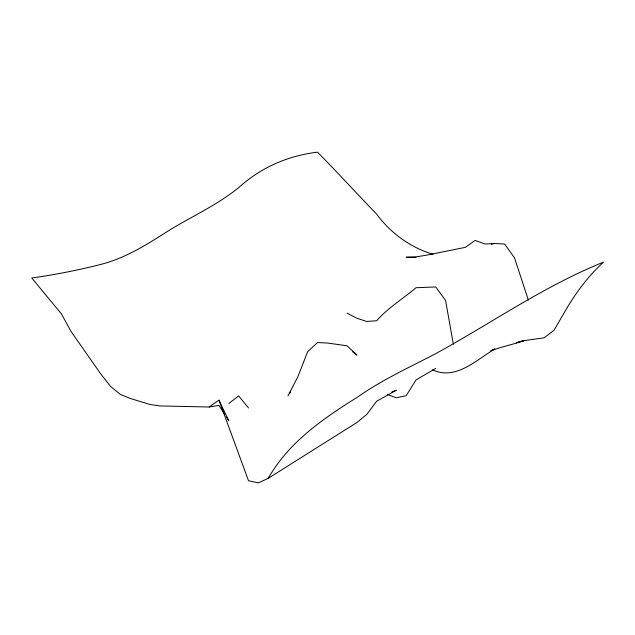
<?xml version="1.0" encoding="UTF-8"?>
<svg xmlns="http://www.w3.org/2000/svg" width="635" height="635" viewBox="0 0 635 635"><rect width="100%" height="100%" fill="white"/><g stroke="black" fill="none" stroke-linecap="round" stroke-linejoin="round"><path stroke-width="0.95" d="M287.941 395.875L297.791 376.936L307.65 351.687L317.5 342.567L327.35 343.027L347.059 345.773L356.918 355.084L352.369 351.488M433.054 254.325C410.273 247.428 390.763 233.212 376.618 214.082C356.751 193.588 337.574 172.442 317.5 152.146C287.52 155.877 261.231 167.338 238.673 187.603C217.638 204.78 192.746 215.963 169.696 230.013C147.963 243.856 126.032 258.032 100.727 264.438C78.018 270.216 54.959 274.741 31.75 278.011L61.309 313.753L71.168 331.645L100.727 373.896L110.577 386.461L120.428 394.462L130.286 398.462L149.995 404.487L159.845 405.932L209.113 407.003L218.964 400.137L248.523 480.766L258.381 482.854L268.232 478.33C288.568 442.428 322.747 418.814 356.918 397.518C381.564 380.087 409.083 367.554 435.745 353.624C491.514 323.056 543.981 286.171 603.25 262.231L593.4 272.058A567.428 327.604 60 0 0 563.832 313.412L553.982 330.335L544.131 337.804L524.423 340.59L516.358 342.765M289.584 393.517L290.679 391.946M228.822 403.471L238.673 395.938L248.523 407.972M268.232 478.33L356.918 422.497L366.768 414.401L376.618 401.264L396.327 390.2L391.851 392.025M435.745 368.371L416.036 379.92L406.178 395.7L396.327 397.772L387.374 394.533M492.173 350.012L494.863 348.94C476.321 359.926 455.676 380.778 432.459 369.816M490.387 351.028C501.459 346.575 513.255 344.591 524.423 340.439L516.358 342.733M491.276 244.237L494.863 243.499L504.714 244.07L514.572 258.024L528.368 300.172M209.113 407.003L218.964 405.4L224.671 414.314M494.863 243.499L485.005 243.991L475.155 240.427L465.304 247.372L425.887 255.302L416.036 256.865L406.178 257.246L416.036 257.413M347.059 313.126L356.918 318.254L366.768 321.461L376.618 320.738C388.152 307.721 402.923 298.831 416.036 287.726L435.745 286.941L445.595 300.553L453.374 344.233M226.227 416.743L228.822 420.799L218.964 400.137"/></g></svg>
